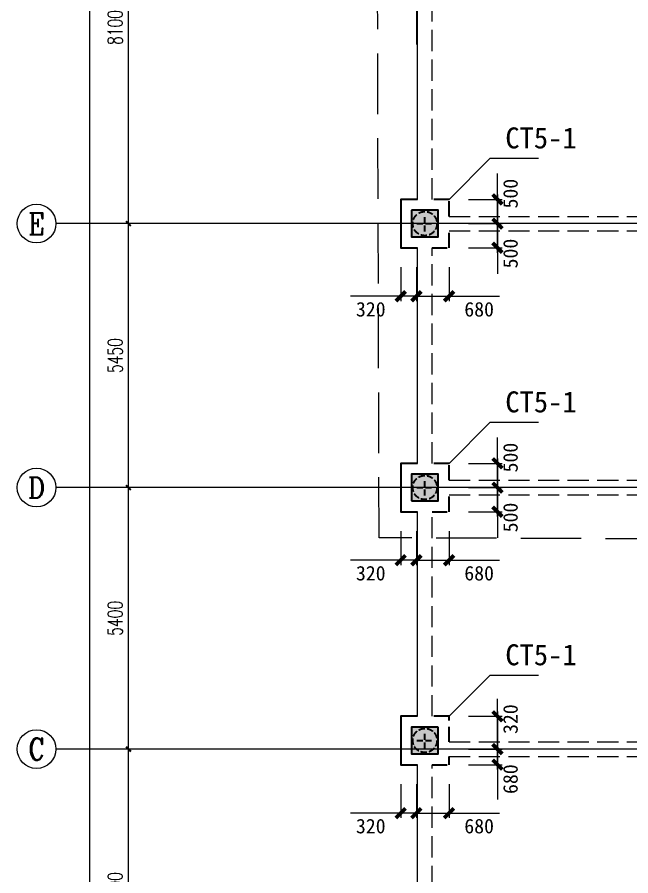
# Model space of a CAD drawing. Header units: millimetres. Extents: x -8252 to 341964, y -299084 to 206355.
# Drawn here: x 138683 to 151364, y 10300 to 28029 of the extents above; entities that cross this region are included whole.
import ezdxf
from ezdxf.enums import TextEntityAlignment as Align

# ---------------------------------------------------------------- set-up
doc = ezdxf.new("R2010")
doc.units = ezdxf.units.MM
doc.header["$LTSCALE"] = 500
doc.header["$PDMODE"] = 2
doc.header["$PDSIZE"] = 200
doc.linetypes.add('DASH', pattern=[0.35, 0.25, -0.1])
doc.linetypes.add('DASHDOT', pattern=[25.4, 12.7, -6.35, 0, -6.35])
for name, color, linetype in [('AXIS', 3, 'Continuous'), ('AXIS_TEXT', 7, 'Continuous'), ('dim____', 70, 'Continuous'), ('DOTE', 20, 'DASHDOT'), ('txt', 7, 'Continuous')]:
    doc.layers.add(name, color=color, linetype=linetype)
for name, color, linetype, lineweight in [('kz', 50, 'Continuous', 25), ('s117', 4, 'Continuous', 25), ('s121', 2, 'Continuous', 35), ('zkz', 200, 'Continuous', 35)]:
    doc.layers.add(name, color=color, linetype=linetype, lineweight=lineweight)
doc.styles.add('_TCH_AXIS', font='COMPLEX', dxfattribs={"bigfont": 'GBCBIG'})
doc.styles.add('_TCH_DIM_T3', font='SIMPLEX', dxfattribs={"width": 0.705882, "bigfont": 'GBCBIG'})
doc.styles.add('COMPLEX', font='COMPLEX')
doc.styles.add('宋体', font='')
doc.styles.get('宋体').set_extended_font_data('宋体')
doc.dimstyles.new('_TCH_ARCH&&100', dxfattribs={"dimtxt": 297.5, "dimasz": 100, "dimexe": 250, "dimexo": 300, "dimgap": 126.25, "dimtad": 1, "dimdec": 0, "dimzin": 0, "dimdsep": 46, "dimtxsty": '_TCH_DIM_T3', "dimblk": 'ARCHTICK', "dimcen": 0.09, "dimclrt": 7, "dimazin": 2, "dimtfac": 1, "dimtdec": 0, "dimtix": 1, "dimtmove": 2, "dimatfit": 3, "dimfxl": 100, "dimtolj": 1, "dimtzin": 0, "dimarcsym": 0})
doc.dimstyles.new('ISO-25', dxfattribs={"dimtxt": 2.5, "dimasz": 2.5, "dimexe": 1.25, "dimexo": 0.625, "dimtad": 1, "dimtxsty": 'Standard', "dimcen": 2.5, "dimadec": 0, "dimazin": 0, "dimtfac": 1, "dimtmove": 0, "dimatfit": 3, "dimfxl": 1, "dimarcsym": 0})

# ---------------------------------------------------------------- blocks, each defined once
blk = doc.blocks.new('_ArchTick')
at = {"color": 0, "linetype": 'ByBlock', "const_width": 0.4}
blk.add_lwpolyline([(-0.5, -0.5), (0.5, 0.5)], dxfattribs=at)
blk = doc.blocks.new('*D346')
at = {"layer": 'Defpoints', "color": 0, "transparency": 16777216}
for p in [(147608, 23766), (148608, 23766), (147608, 23266)]:
    blk.add_point(p, dxfattribs=at)
at = {"layer": 'dim____', "color": 0, "lineweight": -2, "transparency": 16777216}
for p, q in [((148608, 23766), (148608, 24803)), ((148008, 23766), (148708, 23766)), ((148608, 23166), (148608, 23766)), ((148008, 23266), (148708, 23266))]:
    blk.add_line(p, q, dxfattribs=at)
at = {"layer": 'dim____', "color": 0, "lineweight": -2, "transparency": 16777216, "xscale": 200, "yscale": 200, "zscale": 200}
for p, rotation in [((148608, 23766), 90), ((148608, 23266), 270)]:
    blk.add_blockref('_ArchTick', p, dxfattribs=dict(at, rotation=rotation))
at = {"layer": 'dim____', "color": 7, "transparency": 16777216, "insert": (148878, 24385), "char_height": 300, "attachment_point": 5, "rotation": 90, "style": '宋体'}
blk.add_mtext('500', dxfattribs=at)
blk = doc.blocks.new('*D347')
at = {"layer": 'Defpoints', "color": 0, "transparency": 16777216}
for p in [(147608, 24266), (147608, 23766), (148608, 23766)]:
    blk.add_point(p, dxfattribs=at)
at = {"layer": 'dim____', "color": 0, "lineweight": -2, "transparency": 16777216}
for p, q in [((148608, 24366), (148608, 23766)), ((148008, 24266), (148708, 24266)), ((148008, 23766), (148708, 23766)), ((148608, 23766), (148608, 22730))]:
    blk.add_line(p, q, dxfattribs=at)
at = {"layer": 'dim____', "color": 0, "lineweight": -2, "transparency": 16777216, "xscale": 200, "yscale": 200, "zscale": 200}
for p, rotation in [((148608, 24266), 90), ((148608, 23766), 270)]:
    blk.add_blockref('_ArchTick', p, dxfattribs=dict(at, rotation=rotation))
at = {"layer": 'dim____', "color": 7, "transparency": 16777216, "insert": (148878, 23148), "char_height": 300, "attachment_point": 5, "rotation": 90, "style": '宋体'}
blk.add_mtext('500', dxfattribs=at)
blk = doc.blocks.new('*D348')
at = {"layer": 'Defpoints', "color": 0, "transparency": 16777216}
for p in [(146608, 23266), (146933, 23266), (146933, 22266)]:
    blk.add_point(p, dxfattribs=at)
at = {"layer": 'dim____', "color": 0, "lineweight": -2, "transparency": 16777216}
for p, q in [((146608, 22866), (146608, 22166)), ((146933, 22866), (146933, 22166)), ((146608, 22266), (145571, 22266)), ((146933, 22266), (146508, 22266))]:
    blk.add_line(p, q, dxfattribs=at)
at = {"layer": 'dim____', "color": 0, "lineweight": -2, "transparency": 16777216, "xscale": 200, "yscale": 200, "zscale": 200, "rotation": 180}
blk.add_blockref('_ArchTick', (146608, 22266), dxfattribs=at)
at = {"layer": 'dim____', "color": 0, "lineweight": -2, "transparency": 16777216, "xscale": 200, "yscale": 200, "zscale": 200}
blk.add_blockref('_ArchTick', (146933, 22266), dxfattribs=at)
at = {"layer": 'dim____', "color": 7, "transparency": 16777216, "insert": (145990, 21996), "char_height": 300, "attachment_point": 5, "style": '宋体'}
blk.add_mtext('320', dxfattribs=at)
blk = doc.blocks.new('*D349')
at = {"layer": 'Defpoints', "color": 0, "transparency": 16777216}
for p in [(146933, 23266), (147608, 23266), (146933, 22266)]:
    blk.add_point(p, dxfattribs=at)
at = {"layer": 'dim____', "color": 0, "lineweight": -2, "transparency": 16777216}
for p, q in [((146933, 22866), (146933, 22166)), ((147608, 22866), (147608, 22166)), ((146933, 22266), (147708, 22266)), ((147608, 22266), (148650, 22266))]:
    blk.add_line(p, q, dxfattribs=at)
at = {"layer": 'dim____', "color": 0, "lineweight": -2, "transparency": 16777216, "xscale": 200, "yscale": 200, "zscale": 200, "rotation": 180}
blk.add_blockref('_ArchTick', (146933, 22266), dxfattribs=at)
at = {"layer": 'dim____', "color": 0, "lineweight": -2, "transparency": 16777216, "xscale": 200, "yscale": 200, "zscale": 200}
blk.add_blockref('_ArchTick', (147608, 22266), dxfattribs=at)
at = {"layer": 'dim____', "color": 7, "transparency": 16777216, "insert": (148229, 21996), "char_height": 300, "attachment_point": 5, "style": '宋体'}
blk.add_mtext('680', dxfattribs=at)
blk = doc.blocks.new('*D350')
at = {"layer": 'Defpoints', "color": 0, "transparency": 16777216}
for p in [(147608, 18316), (148608, 18316), (147608, 17816)]:
    blk.add_point(p, dxfattribs=at)
at = {"layer": 'dim____', "color": 0, "lineweight": -2, "transparency": 16777216}
for p, q in [((148608, 18316), (148608, 19353)), ((148008, 18316), (148708, 18316)), ((148608, 17716), (148608, 18316)), ((148008, 17816), (148708, 17816))]:
    blk.add_line(p, q, dxfattribs=at)
at = {"layer": 'dim____', "color": 0, "lineweight": -2, "transparency": 16777216, "xscale": 200, "yscale": 200, "zscale": 200}
for p, rotation in [((148608, 18316), 90), ((148608, 17816), 270)]:
    blk.add_blockref('_ArchTick', p, dxfattribs=dict(at, rotation=rotation))
at = {"layer": 'dim____', "color": 7, "transparency": 16777216, "insert": (148878, 18935), "char_height": 300, "attachment_point": 5, "rotation": 90, "style": '宋体'}
blk.add_mtext('500', dxfattribs=at)
blk = doc.blocks.new('*D351')
at = {"layer": 'Defpoints', "color": 0, "transparency": 16777216}
for p in [(147608, 18816), (147608, 18316), (148608, 18316)]:
    blk.add_point(p, dxfattribs=at)
at = {"layer": 'dim____', "color": 0, "lineweight": -2, "transparency": 16777216}
for p, q in [((148008, 18816), (148708, 18816)), ((148608, 18916), (148608, 18316)), ((148008, 18316), (148708, 18316)), ((148608, 18316), (148608, 17280))]:
    blk.add_line(p, q, dxfattribs=at)
at = {"layer": 'dim____', "color": 0, "lineweight": -2, "transparency": 16777216, "xscale": 200, "yscale": 200, "zscale": 200}
for p, rotation in [((148608, 18816), 90), ((148608, 18316), 270)]:
    blk.add_blockref('_ArchTick', p, dxfattribs=dict(at, rotation=rotation))
at = {"layer": 'dim____', "color": 7, "transparency": 16777216, "insert": (148878, 17698), "char_height": 300, "attachment_point": 5, "rotation": 90, "style": '宋体'}
blk.add_mtext('500', dxfattribs=at)
blk = doc.blocks.new('*D352')
at = {"layer": 'Defpoints', "color": 0, "transparency": 16777216}
for p in [(146608, 17816), (146933, 17816), (146933, 16816)]:
    blk.add_point(p, dxfattribs=at)
at = {"layer": 'dim____', "color": 0, "lineweight": -2, "transparency": 16777216}
for p, q in [((146608, 17416), (146608, 16716)), ((146933, 17416), (146933, 16716)), ((146608, 16816), (145571, 16816)), ((146933, 16816), (146508, 16816))]:
    blk.add_line(p, q, dxfattribs=at)
at = {"layer": 'dim____', "color": 0, "lineweight": -2, "transparency": 16777216, "xscale": 200, "yscale": 200, "zscale": 200, "rotation": 180}
blk.add_blockref('_ArchTick', (146608, 16816), dxfattribs=at)
at = {"layer": 'dim____', "color": 0, "lineweight": -2, "transparency": 16777216, "xscale": 200, "yscale": 200, "zscale": 200}
blk.add_blockref('_ArchTick', (146933, 16816), dxfattribs=at)
at = {"layer": 'dim____', "color": 7, "transparency": 16777216, "insert": (145990, 16546), "char_height": 300, "attachment_point": 5, "style": '宋体'}
blk.add_mtext('320', dxfattribs=at)
blk = doc.blocks.new('*D353')
at = {"layer": 'Defpoints', "color": 0, "transparency": 16777216}
for p in [(146933, 17816), (147608, 17816), (146933, 16816)]:
    blk.add_point(p, dxfattribs=at)
at = {"layer": 'dim____', "color": 0, "lineweight": -2, "transparency": 16777216}
for p, q in [((146933, 17416), (146933, 16716)), ((147608, 17416), (147608, 16716)), ((146933, 16816), (147708, 16816)), ((147608, 16816), (148650, 16816))]:
    blk.add_line(p, q, dxfattribs=at)
at = {"layer": 'dim____', "color": 0, "lineweight": -2, "transparency": 16777216, "xscale": 200, "yscale": 200, "zscale": 200, "rotation": 180}
blk.add_blockref('_ArchTick', (146933, 16816), dxfattribs=at)
at = {"layer": 'dim____', "color": 0, "lineweight": -2, "transparency": 16777216, "xscale": 200, "yscale": 200, "zscale": 200}
blk.add_blockref('_ArchTick', (147608, 16816), dxfattribs=at)
at = {"layer": 'dim____', "color": 7, "transparency": 16777216, "insert": (148229, 16546), "char_height": 300, "attachment_point": 5, "style": '宋体'}
blk.add_mtext('680', dxfattribs=at)
blk = doc.blocks.new('*D354')
at = {"layer": 'Defpoints', "color": 0, "transparency": 16777216}
for p in [(147608, 12916), (148608, 12916), (147608, 12594)]:
    blk.add_point(p, dxfattribs=at)
at = {"layer": 'dim____', "color": 0, "lineweight": -2, "transparency": 16777216}
for p, q in [((148608, 12916), (148608, 13953)), ((148008, 12916), (148708, 12916)), ((148608, 12494), (148608, 12916)), ((148008, 12594), (148708, 12594))]:
    blk.add_line(p, q, dxfattribs=at)
at = {"layer": 'dim____', "color": 0, "lineweight": -2, "transparency": 16777216, "xscale": 200, "yscale": 200, "zscale": 200}
for p, rotation in [((148608, 12916), 90), ((148608, 12594), 270)]:
    blk.add_blockref('_ArchTick', p, dxfattribs=dict(at, rotation=rotation))
at = {"layer": 'dim____', "color": 7, "transparency": 16777216, "insert": (148878, 13535), "char_height": 300, "attachment_point": 5, "rotation": 90, "style": '宋体'}
blk.add_mtext('320', dxfattribs=at)
blk = doc.blocks.new('*D355')
at = {"layer": 'Defpoints', "color": 0, "transparency": 16777216}
for p in [(147608, 13594), (147608, 12916), (148608, 12916)]:
    blk.add_point(p, dxfattribs=at)
at = {"layer": 'dim____', "color": 0, "lineweight": -2, "transparency": 16777216}
for p, q in [((148608, 13694), (148608, 12916)), ((148008, 13594), (148708, 13594)), ((148008, 12916), (148708, 12916)), ((148608, 12916), (148608, 11875))]:
    blk.add_line(p, q, dxfattribs=at)
at = {"layer": 'dim____', "color": 0, "lineweight": -2, "transparency": 16777216, "xscale": 200, "yscale": 200, "zscale": 200}
for p, rotation in [((148608, 13594), 90), ((148608, 12916), 270)]:
    blk.add_blockref('_ArchTick', p, dxfattribs=dict(at, rotation=rotation))
at = {"layer": 'dim____', "color": 7, "transparency": 16777216, "insert": (148878, 12296), "char_height": 300, "attachment_point": 5, "rotation": 90, "style": '宋体'}
blk.add_mtext('680', dxfattribs=at)
blk = doc.blocks.new('*D356')
at = {"layer": 'Defpoints', "color": 0, "transparency": 16777216}
for p in [(146608, 12594), (146933, 12594), (146933, 11594)]:
    blk.add_point(p, dxfattribs=at)
at = {"layer": 'dim____', "color": 0, "lineweight": -2, "transparency": 16777216}
for p, q in [((146608, 12194), (146608, 11494)), ((146933, 12194), (146933, 11494)), ((146608, 11594), (145571, 11594)), ((146933, 11594), (146508, 11594))]:
    blk.add_line(p, q, dxfattribs=at)
at = {"layer": 'dim____', "color": 0, "lineweight": -2, "transparency": 16777216, "xscale": 200, "yscale": 200, "zscale": 200, "rotation": 180}
blk.add_blockref('_ArchTick', (146608, 11594), dxfattribs=at)
at = {"layer": 'dim____', "color": 0, "lineweight": -2, "transparency": 16777216, "xscale": 200, "yscale": 200, "zscale": 200}
blk.add_blockref('_ArchTick', (146933, 11594), dxfattribs=at)
at = {"layer": 'dim____', "color": 7, "transparency": 16777216, "insert": (145990, 11324), "char_height": 300, "attachment_point": 5, "style": '宋体'}
blk.add_mtext('320', dxfattribs=at)
blk = doc.blocks.new('*D357')
at = {"layer": 'Defpoints', "color": 0, "transparency": 16777216}
for p in [(146933, 12594), (147608, 12594), (146933, 11594)]:
    blk.add_point(p, dxfattribs=at)
at = {"layer": 'dim____', "color": 0, "lineweight": -2, "transparency": 16777216}
for p, q in [((146933, 12194), (146933, 11494)), ((147608, 12194), (147608, 11494)), ((146933, 11594), (147708, 11594)), ((147608, 11594), (148650, 11594))]:
    blk.add_line(p, q, dxfattribs=at)
at = {"layer": 'dim____', "color": 0, "lineweight": -2, "transparency": 16777216, "xscale": 200, "yscale": 200, "zscale": 200, "rotation": 180}
blk.add_blockref('_ArchTick', (146933, 11594), dxfattribs=at)
at = {"layer": 'dim____', "color": 0, "lineweight": -2, "transparency": 16777216, "xscale": 200, "yscale": 200, "zscale": 200}
blk.add_blockref('_ArchTick', (147608, 11594), dxfattribs=at)
at = {"layer": 'dim____', "color": 7, "transparency": 16777216, "insert": (148229, 11324), "char_height": 300, "attachment_point": 5, "style": '宋体'}
blk.add_mtext('680', dxfattribs=at)
blk = doc.blocks.new('_AXISO')
blk.add_circle((0, 0), 0.5)
at = {"layer": 'AXIS_TEXT', "style": 'COMPLEX', "width": 1.041667}
blk.add_attdef('A', text='', height=0.56, dxfattribs=at).set_placement((-0.25, -0.28), (0.25, -0.28), align=Align.FIT)
blk = doc.blocks.new('*D889')
at = {"layer": 'AXIS', "color": 0, "lineweight": -2, "transparency": 16777216}
for p, q in [((143183, 56216), (139933, 56216)), ((140183, 1316), (140183, 56216)), ((143183, 1316), (139933, 1316))]:
    blk.add_line(p, q, dxfattribs=at)
at = {"layer": 'Defpoints', "color": 0, "transparency": 16777216}
for p in [(140183, 56216), (143483, 56216), (143483, 1316)]:
    blk.add_point(p, dxfattribs=at)
at = {"layer": 'AXIS', "color": 0, "lineweight": -2, "transparency": 16777216, "xscale": 100, "yscale": 100, "zscale": 100}
for p, rotation in [((140183, 56216), 90), ((140183, 1316), 270)]:
    blk.add_blockref('_ArchTick', p, dxfattribs=dict(at, rotation=rotation))
at = {"layer": 'AXIS', "color": 7, "transparency": 16777216, "insert": (139908, 28766), "char_height": 297.5, "attachment_point": 5, "rotation": 90, "style": '_TCH_DIM_T3'}
blk.add_mtext('\\A1;54900', dxfattribs=at)
blk = doc.blocks.new('*D891')
at = {"layer": 'AXIS', "color": 0, "lineweight": -2, "transparency": 16777216}
for p, q in [((143183, 12916), (140733, 12916)), ((140983, 7116), (140983, 12916)), ((143183, 7116), (140733, 7116))]:
    blk.add_line(p, q, dxfattribs=at)
at = {"layer": 'Defpoints', "color": 0, "transparency": 16777216}
for p in [(140983, 12916), (143483, 12916), (143483, 7116)]:
    blk.add_point(p, dxfattribs=at)
at = {"layer": 'AXIS', "color": 0, "lineweight": -2, "transparency": 16777216, "xscale": 100, "yscale": 100, "zscale": 100}
for p, rotation in [((140983, 12916), 90), ((140983, 7116), 270)]:
    blk.add_blockref('_ArchTick', p, dxfattribs=dict(at, rotation=rotation))
at = {"layer": 'AXIS', "color": 7, "transparency": 16777216, "insert": (140708, 10016), "char_height": 297.5, "attachment_point": 5, "rotation": 90, "style": '_TCH_DIM_T3'}
blk.add_mtext('\\A1;5800', dxfattribs=at)
blk = doc.blocks.new('*D892')
at = {"layer": 'AXIS', "color": 0, "lineweight": -2, "transparency": 16777216}
for p, q in [((143183, 18316), (140733, 18316)), ((140983, 12916), (140983, 18316)), ((143183, 12916), (140733, 12916))]:
    blk.add_line(p, q, dxfattribs=at)
at = {"layer": 'Defpoints', "color": 0, "transparency": 16777216}
for p in [(140983, 18316), (143483, 18316), (143483, 12916)]:
    blk.add_point(p, dxfattribs=at)
at = {"layer": 'AXIS', "color": 0, "lineweight": -2, "transparency": 16777216, "xscale": 100, "yscale": 100, "zscale": 100}
for p, rotation in [((140983, 18316), 90), ((140983, 12916), 270)]:
    blk.add_blockref('_ArchTick', p, dxfattribs=dict(at, rotation=rotation))
at = {"layer": 'AXIS', "color": 7, "transparency": 16777216, "insert": (140708, 15616), "char_height": 297.5, "attachment_point": 5, "rotation": 90, "style": '_TCH_DIM_T3'}
blk.add_mtext('\\A1;5400', dxfattribs=at)
blk = doc.blocks.new('*D893')
at = {"layer": 'AXIS', "color": 0, "lineweight": -2, "transparency": 16777216}
for p, q in [((143183, 23766), (140733, 23766)), ((140983, 18316), (140983, 23766)), ((143183, 18316), (140733, 18316))]:
    blk.add_line(p, q, dxfattribs=at)
at = {"layer": 'Defpoints', "color": 0, "transparency": 16777216}
for p in [(140983, 23766), (143483, 23766), (143483, 18316)]:
    blk.add_point(p, dxfattribs=at)
at = {"layer": 'AXIS', "color": 0, "lineweight": -2, "transparency": 16777216, "xscale": 100, "yscale": 100, "zscale": 100}
for p, rotation in [((140983, 23766), 90), ((140983, 18316), 270)]:
    blk.add_blockref('_ArchTick', p, dxfattribs=dict(at, rotation=rotation))
at = {"layer": 'AXIS', "color": 7, "transparency": 16777216, "insert": (140708, 21041), "char_height": 297.5, "attachment_point": 5, "rotation": 90, "style": '_TCH_DIM_T3'}
blk.add_mtext('\\A1;5450', dxfattribs=at)
blk = doc.blocks.new('*D894')
at = {"layer": 'AXIS', "color": 0, "lineweight": -2, "transparency": 16777216}
for p, q in [((143183, 31866), (140733, 31866)), ((140983, 23766), (140983, 31866)), ((143183, 23766), (140733, 23766))]:
    blk.add_line(p, q, dxfattribs=at)
at = {"layer": 'Defpoints', "color": 0, "transparency": 16777216}
for p in [(140983, 31866), (143483, 31866), (143483, 23766)]:
    blk.add_point(p, dxfattribs=at)
at = {"layer": 'AXIS', "color": 0, "lineweight": -2, "transparency": 16777216, "xscale": 100, "yscale": 100, "zscale": 100}
for p, rotation in [((140983, 31866), 90), ((140983, 23766), 270)]:
    blk.add_blockref('_ArchTick', p, dxfattribs=dict(at, rotation=rotation))
at = {"layer": 'AXIS', "color": 7, "transparency": 16777216, "insert": (140708, 27816), "char_height": 297.5, "attachment_point": 5, "rotation": 90, "style": '_TCH_DIM_T3'}
blk.add_mtext('\\A1;8100', dxfattribs=at)

msp = doc.modelspace()

# ---------------------------------------------------------------- hatches: boundary and pattern name
at = {"layer": 'kz'}
h = msp.add_hatch(color=52, dxfattribs=at)
h.dxf.hatch_style = 1
h.paths.add_polyline_path([(146833.088, 24041.423), (146833.088, 23491.423), (147383.088, 23491.423), (147383.088, 24041.423)])
h = msp.add_hatch(color=52, dxfattribs=at)
h.dxf.hatch_style = 1
h.paths.add_polyline_path([(146833.088, 18041.423), (147383.088, 18041.423), (147383.088, 18591.423), (146833.088, 18591.423)])
h = msp.add_hatch(color=52, dxfattribs=at)
h.dxf.hatch_style = 1
h.paths.add_polyline_path([(147383.088, 13369.423), (146833.088, 13369.423), (146833.088, 12819.423), (147383.088, 12819.423)])

# ---------------------------------------------------------------- linework, layer by layer
at = {"linetype": 'DASH', "ltscale": 10}
msp.add_lwpolyline([(146051.838, 56966.741), (160728.002, 56910.253), (160838.175, 17222.594), (146162.011, 17279.082)], close=True, dxfattribs=at)
at = {"layer": 'AXIS'}
for p, q in [((143483.088, 23766.423), (139483.088, 23766.423)), ((143483.088, 18316.423), (139483.088, 18316.423)), ((143483.088, 12916.423), (139483.088, 12916.423))]:
    msp.add_line(p, q, dxfattribs=at)
at = {"layer": 'DOTE', "ltscale": 5}
for p, q in [((146933.088, 59216.423), (146933.088, -2133.577)), ((222433.088, 23766.423), (143483.088, 23766.423)), ((222433.088, 18316.423), (143483.088, 18316.423)), ((222433.088, 12916.423), (143483.088, 12916.423))]:
    msp.add_line(p, q, dxfattribs=at)
at = {"layer": 'kz', "lineweight": 35}
for points in [[(146833.088, 24041.423), (146833.088, 23491.423), (147383.088, 23491.423), (147383.088, 24041.423)], [(146833.088, 18041.423), (147383.088, 18041.423), (147383.088, 18591.423), (146833.088, 18591.423)], [(147383.088, 13369.423), (146833.088, 13369.423), (146833.088, 12819.423), (147383.088, 12819.423)]]:
    msp.add_lwpolyline(points, close=True, dxfattribs=at)
at = {"layer": 's117'}
for p, q in [((146958.088, 24266.423), (146958.088, 31366.423)), ((146958.088, 18816.423), (146958.088, 23266.423)), ((146958.088, 13594.423), (146958.088, 17816.423)), ((146958.088, 7616.423), (146958.088, 12594.423))]:
    msp.add_line(p, q, dxfattribs=at)
at = {"layer": 's117', "linetype": 'DASH', "ltscale": 3.5}
for p, q in [((147258.088, 24266.423), (147258.088, 31366.423)), ((147608.088, 23916.423), (152233.088, 23916.423)), ((147608.088, 23616.423), (152233.088, 23616.423)), ((147258.088, 18816.423), (147258.088, 23266.423)), ((147608.088, 18466.423), (152233.088, 18466.423)), ((147608.088, 18166.423), (152233.088, 18166.423)), ((147258.088, 13594.423), (147258.088, 17816.423)), ((147608.088, 13066.423), (152233.088, 13066.423)), ((147608.088, 12766.423), (152583.088, 12766.423)), ((147258.088, 7616.423), (147258.088, 12594.423))]:
    msp.add_line(p, q, dxfattribs=at)
at = {"layer": 's121'}
for points in [[(146958.088, 24266.423), (146608.088, 24266.423), (146608.088, 23266.423), (146958.088, 23266.423)], [(146958.088, 18816.423), (146608.088, 18816.423), (146608.088, 17816.423), (146958.088, 17816.423)], [(146958.088, 13594.423), (146608.088, 13594.423), (146608.088, 12594.423), (146958.088, 12594.423)]]:
    msp.add_lwpolyline(points, dxfattribs=at)
at = {"layer": 's121', "linetype": 'DASH', "ltscale": 2.5}
for points in [[(147608.088, 23916.423), (147608.088, 24266.423), (147258.088, 24266.423)], [(147258.088, 23266.423), (147608.088, 23266.423), (147608.088, 23616.423)], [(147608.088, 18466.423), (147608.088, 18816.423), (147258.088, 18816.423)], [(147258.088, 17816.423), (147608.088, 17816.423), (147608.088, 18166.423)], [(147608.088, 13066.423), (147608.088, 13594.423), (147258.088, 13594.423)], [(147258.088, 12594.423), (147608.088, 12594.423), (147608.088, 12766.423)]]:
    msp.add_lwpolyline(points, dxfattribs=at)
at = {"layer": 'txt'}
for points in [[(147608.088, 24266.423), (148456.616, 25114.951), (149456.616, 25114.951)], [(147608.088, 18816.423), (148456.616, 19664.951), (149456.616, 19664.951)], [(147608.088, 13594.423), (148456.616, 14442.951), (149456.616, 14442.951)]]:
    msp.add_lwpolyline(points, dxfattribs=at)
at = {"layer": 'zkz', "linetype": 'DASH'}
for p, q in [((146943.088, 23766.423), (147273.088, 23766.423)), ((147108.088, 23601.423), (147108.088, 23931.423)), ((147108.088, 18151.423), (147108.088, 18481.423)), ((146943.088, 18316.423), (147273.088, 18316.423)), ((147108.088, 12929.423), (147108.088, 13259.423)), ((146943.088, 13094.423), (147273.088, 13094.423))]:
    msp.add_line(p, q, dxfattribs=at)
for centre in [(147108.088, 23766.423), (147108.088, 18316.423), (147108.088, 13094.423)]:
    msp.add_circle(centre, 250, dxfattribs=at)

# ---------------------------------------------------------------- block references
at = {"layer": 'AXIS'}
ref = msp.add_blockref('_AXISO', (139083.088, 23766.423), dxfattribs=dict(at, xscale=800, yscale=800, zscale=800))
ref.add_attrib('A', 'E', dxfattribs={"layer": 'AXIS_TEXT', "height": 445.442, "style": '_TCH_AXIS'}).set_placement((138913.396, 23543.702), (139252.78, 23543.702), align=Align.FIT)
ref = msp.add_blockref('_AXISO', (139083.088, 18316.423), dxfattribs=dict(at, xscale=800, yscale=800, zscale=800))
ref.add_attrib('A', 'D', dxfattribs={"layer": 'AXIS_TEXT', "height": 435.257, "style": '_TCH_AXIS'}).set_placement((138906.913, 18098.795), (139259.264, 18098.795), align=Align.FIT)
ref = msp.add_blockref('_AXISO', (139083.088, 12916.423), dxfattribs=dict(at, xscale=800, yscale=800, zscale=800))
ref.add_attrib('A', 'C', dxfattribs={"layer": 'AXIS_TEXT', "height": 455.691, "style": '_TCH_AXIS'}).set_placement((138920.341, 12688.578), (139245.835, 12688.578), align=Align.FIT)

# ---------------------------------------------------------------- texts
at = {"layer": 'txt', "char_height": 433, "width": 1000, "attachment_point": 5}
for insert in [(149506.778, 25531.684), (149506.778, 20081.684), (149506.778, 14859.684)]:
    msp.add_mtext('CT5-1', dxfattribs=dict(at, insert=insert))

# ---------------------------------------------------------------- dimensions: what is measured, and where the dimension line sits
at = {"layer": 'AXIS'}
for p1, p2, distance, picture, middle in [((143483.088, 1316.423), (143483.088, 56216.423), 3300, '*D889', (139908.088, 28766.423)), ((143483.088, 23766.423), (143483.088, 31866.423), 2500, '*D894', (140708.088, 27816.423)), ((143483.088, 18316.423), (143483.088, 23766.423), 2500, '*D893', (140708.088, 21041.423)), ((143483.088, 12916.423), (143483.088, 18316.423), 2500, '*D892', (140708.088, 15616.423)), ((143483.088, 7116.423), (143483.088, 12916.423), 2500, '*D891', (140708.088, 10016.423))]:
    dim = msp.add_aligned_dim(p1=p1, p2=p2, distance=distance, dimstyle='_TCH_ARCH&&100', dxfattribs=at)
    dim.commit()
    dim.dimension.update_dxf_attribs({"geometry": picture, "text_midpoint": middle})
at = {"layer": 'dim____'}
for p1, p2, distance, picture, middle in [((147608.088, 23266.423), (147608.088, 23766.423), -1000, '*D346', (148878.088, 24384.747)), ((147608.088, 24266.423), (147608.088, 23766.423), 1000, '*D347', (148878.088, 23148.099)), ((147608.088, 17816.423), (147608.088, 18316.423), -1000, '*D350', (148878.088, 18934.747)), ((147608.088, 18816.423), (147608.088, 18316.423), 1000, '*D351', (148878.088, 17698.099)), ((147608.088, 12594.423), (147608.088, 12916.423), -1000, '*D354', (148878.088, 13534.747)), ((147608.088, 13594.423), (147608.088, 12916.423), 1000, '*D355', (148878.088, 12295.585))]:
    dim = msp.add_aligned_dim(p1=p1, p2=p2, distance=distance, dimstyle='ISO-25', override={"dimtxt": 300, "dimasz": 200, "dimexe": 100, "dimexo": 400, "dimgap": 120, "dimtad": 2, "dimrnd": 10, "dimtxsty": '宋体', "dimblk1": 'ArchTick', "dimblk2": 'ArchTick', "dimsah": 1, "dimdle": 100, "dimclrt": 7}, dxfattribs=at)
    dim.commit()
    dim.dimension.update_dxf_attribs({"geometry": picture, "text_midpoint": middle})
for base, p1, p2, angle, picture, middle in [((146933.088, 22266.423), (146608.088, 23266.423), (146933.088, 23266.423), 0, '*D348', (145989.764, 22266.423)), ((146933.088, 22266.423), (147608.088, 23266.423), (146933.088, 23266.423), 180, '*D349', (148228.926, 22266.423)), ((146933.088, 16816.423), (146608.088, 17816.423), (146933.088, 17816.423), 0, '*D352', (145989.764, 16816.423)), ((146933.088, 16816.423), (147608.088, 17816.423), (146933.088, 17816.423), 180, '*D353', (148228.926, 16816.423)), ((146933.088, 11594.423), (146608.088, 12594.423), (146933.088, 12594.423), 0, '*D356', (145989.764, 11594.423)), ((146933.088, 11594.423), (147608.088, 12594.423), (146933.088, 12594.423), 180, '*D357', (148228.926, 11594.423))]:
    dim = msp.add_linear_dim(base=base, p1=p1, p2=p2, angle=angle, dimstyle='ISO-25', override={"dimtxt": 300, "dimasz": 200, "dimexe": 100, "dimexo": 400, "dimgap": 120, "dimtad": 2, "dimrnd": 10, "dimtxsty": '宋体', "dimblk1": 'ArchTick', "dimblk2": 'ArchTick', "dimsah": 1, "dimdle": 100, "dimclrt": 7}, dxfattribs=at)
    dim.commit()
    dim.dimension.update_dxf_attribs({"geometry": picture, "text_midpoint": middle, "dimtype": 161})

doc.saveas('drawing.dxf')
